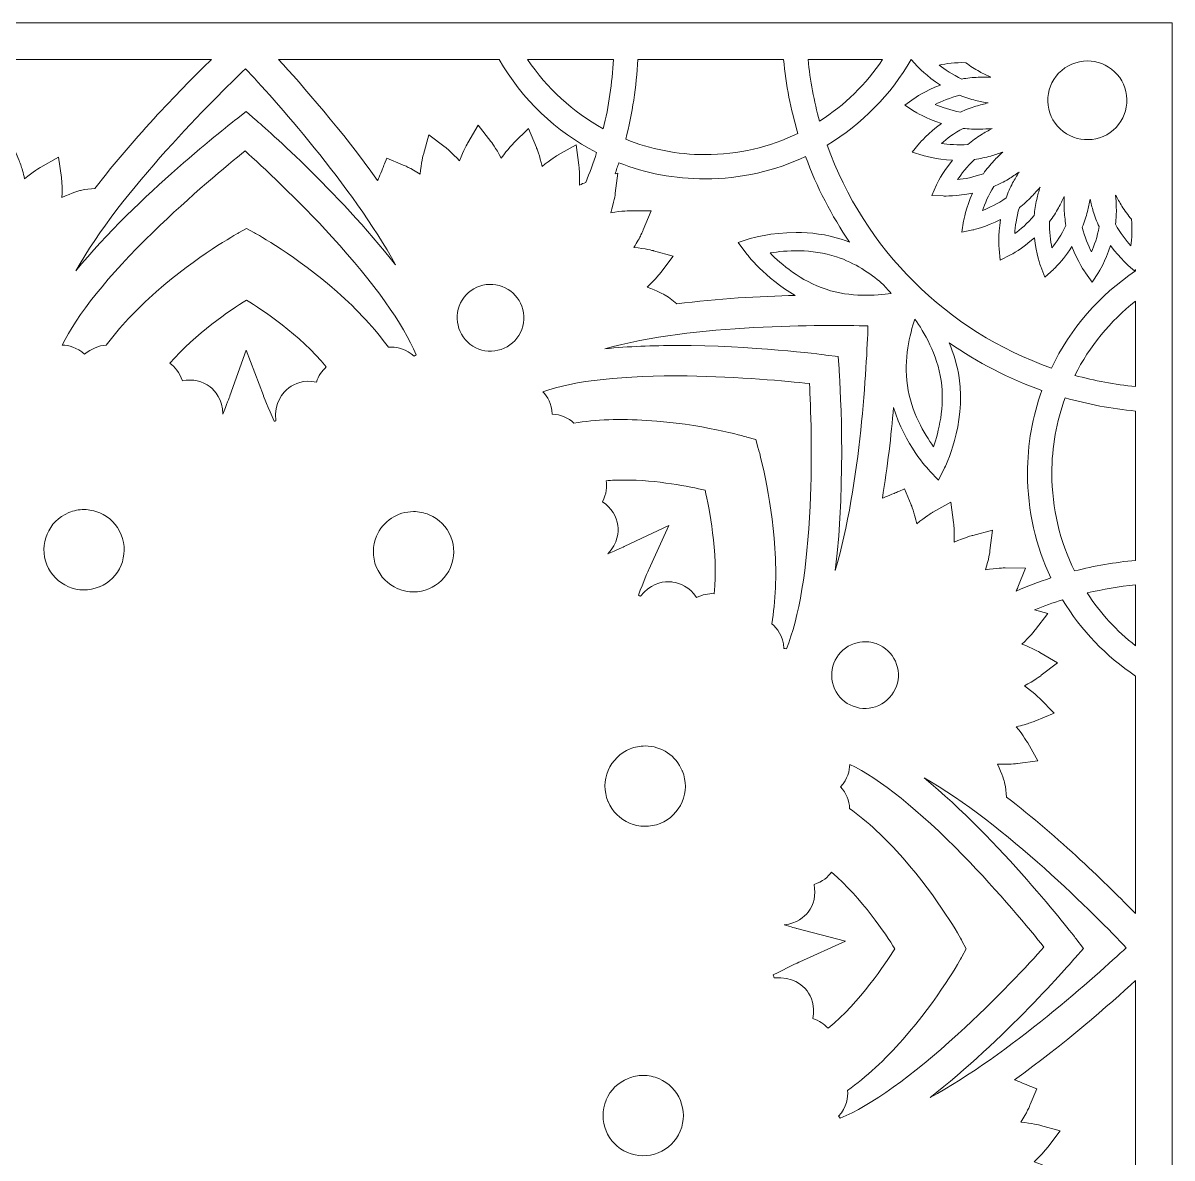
# Model space of a CAD drawing. Header units: millimetres. Extents: x 107 to 801, y -102 to 972.
# Drawn here: x 572.3 to 761.5, y 385.2 to 572.1 of the extents above; entities that cross this region are included whole.
import ezdxf

# ---------------------------------------------------------------- set-up
doc = ezdxf.new("R2010")
doc.units = ezdxf.units.MM
doc.header["$MEASUREMENT"] = 0
doc.layers.add('Layer 12', color=7, linetype='Continuous')

msp = doc.modelspace()

# ---------------------------------------------------------------- linework, layer by layer
at = {"layer": 'Layer 12', "lineweight": 0}
msp.add_lwpolyline([(456.66, 572.07), (456.66, 267.27), (761.46, 267.27), (761.46, 572.07), (456.66, 572.07)], dxfattribs=at)
for points, knots in [([(584.12, 544.82), (584.12, 544.82), (582.38, 544.65), (582.38, 544.65), (582.38, 544.65), (581.77, 544.5), (581.77, 544.5), (581.6, 544.45), (580.37, 544.12), (578.7, 543.35), (578.78, 545.25), (578.61, 546.56), (578.6, 546.63), (578.6, 546.63), (578.14, 549.96), (578.14, 549.96), (578.14, 549.96), (575.21, 548.31), (575.21, 548.31), (575.06, 548.22), (573.96, 547.59), (572.54, 546.41), (572.32, 547.42), (572.07, 548.22), (571.92, 548.69), (571.78, 549.1), (571.66, 549.41), (571.6, 549.54), (571.6, 549.54), (571.6, 549.54), (571.6, 549.54), (571.6, 549.54), (570.29, 552.65), (570.29, 552.65), (570.29, 552.65), (567.89, 550.29), (567.89, 550.29), (567.84, 550.24), (566.91, 549.32), (565.81, 547.77), (564.96, 549.39), (564.19, 550.41), (564.08, 550.55), (564.08, 550.55), (562.02, 553.21), (562.02, 553.21), (562.02, 553.21), (560.31, 550.31), (560.31, 550.31), (560.27, 550.25), (559.61, 549.12), (558.95, 547.34), (557.71, 548.69), (556.7, 549.47), (556.56, 549.58), (556.56, 549.58), (553.88, 551.62), (553.88, 551.62), (553.88, 551.62), (552.98, 548.38), (552.98, 548.38), (552.96, 548.33), (552.83, 547.85), (552.69, 547.06), (552.12, 548.52), (551.61, 550), (551.15, 551.51), (557.25, 554.96), (562.32, 560.01), (565.82, 566.07), (565.82, 566.07), (603.31, 566.07), (603.31, 566.07), (598.64, 561.52), (590.75, 553.46), (584.12, 544.82)], [0, 0, 0, 0, 1, 1, 1, 2, 2, 2, 3, 3, 3, 4, 4, 4, 5, 5, 5, 6, 6, 6, 7, 7, 7, 8, 8, 8, 9, 9, 9, 10, 10, 10, 11, 11, 11, 12, 12, 12, 13, 13, 13, 14, 14, 14, 15, 15, 15, 16, 16, 16, 17, 17, 17, 18, 18, 18, 19, 19, 19, 20, 20, 20, 21, 21, 21, 22, 22, 22, 23, 23, 23, 24, 24, 24, 25, 25, 25, 25]), ([(650.66, 566.07), (654.41, 559.53), (660, 554.18), (666.72, 550.72), (666.19, 549.05), (665.58, 547.42), (664.92, 545.82), (664.6, 545.69), (664.26, 545.54), (663.9, 545.38), (663.98, 547.2), (663.82, 548.47), (663.8, 548.65), (663.8, 548.65), (663.34, 551.99), (663.34, 551.99), (663.34, 551.99), (660.41, 550.33), (660.41, 550.33), (660.26, 550.25), (659.16, 549.61), (657.75, 548.44), (657.35, 550.22), (656.87, 551.41), (656.8, 551.57), (656.8, 551.57), (655.5, 554.68), (655.5, 554.68), (655.5, 554.68), (653.1, 552.32), (653.1, 552.32), (653.05, 552.27), (652.11, 551.35), (651.02, 549.79), (650.14, 551.49), (649.34, 552.53), (649.29, 552.58), (649.29, 552.58), (647.23, 555.25), (647.23, 555.25), (647.23, 555.25), (645.52, 552.34), (645.52, 552.34), (645.48, 552.28), (644.82, 551.15), (644.16, 549.37), (642.93, 550.72), (641.92, 551.5), (641.78, 551.61), (641.78, 551.61), (639.1, 553.65), (639.1, 553.65), (639.1, 553.65), (638.2, 550.4), (638.2, 550.4), (638.18, 550.33), (637.83, 549.06), (637.66, 547.17), (636.12, 548.16), (634.94, 548.66), (634.78, 548.72), (634.78, 548.72), (632.16, 549.79), (632.16, 549.79), (632.16, 549.79), (631.79, 548.85), (631.79, 548.85), (631.69, 548.59), (631.59, 548.33), (631.48, 548.06), (631.29, 547.6), (631.09, 547.13), (630.9, 546.66), (630.9, 546.66), (630.81, 546.45), (630.81, 546.45), (630.76, 546.35), (630.72, 546.24), (630.67, 546.14), (624.84, 554.31), (618.27, 561.79), (614.34, 566.07), (614.34, 566.07), (650.66, 566.07), (650.66, 566.07)], [0, 0, 0, 0, 1, 1, 1, 2, 2, 2, 3, 3, 3, 4, 4, 4, 5, 5, 5, 6, 6, 6, 7, 7, 7, 8, 8, 8, 9, 9, 9, 10, 10, 10, 11, 11, 11, 12, 12, 12, 13, 13, 13, 14, 14, 14, 15, 15, 15, 16, 16, 16, 17, 17, 17, 18, 18, 18, 19, 19, 19, 20, 20, 20, 21, 21, 21, 22, 22, 22, 23, 23, 23, 24, 24, 24, 25, 25, 25, 26, 26, 26, 27, 27, 27, 28, 28, 28, 28]), ([(667.82, 554.66), (662.8, 557.4), (658.52, 561.33), (655.36, 566.07), (655.36, 566.07), (669.48, 566.07), (669.48, 566.07), (669.29, 562.16), (668.73, 558.34), (667.82, 554.66)], [0, 0, 0, 0, 1, 1, 1, 2, 2, 2, 3, 3, 3, 3]), ([(697.51, 566.07), (697.9, 561.88), (698.7, 557.81), (699.86, 553.89), (695.24, 551.65), (690.06, 550.39), (684.58, 550.39), (679.97, 550.39), (675.56, 551.29), (671.51, 552.92), (672.61, 557.15), (673.28, 561.55), (673.49, 566.07), (673.49, 566.07), (697.51, 566.07), (697.51, 566.07)], [0, 0, 0, 0, 1, 1, 1, 2, 2, 2, 3, 3, 3, 4, 4, 4, 5, 5, 5, 5]), ([(713.81, 566.07), (711.1, 562), (707.56, 558.53), (703.44, 555.9), (702.52, 559.18), (701.87, 562.58), (701.53, 566.07), (701.53, 566.07), (713.81, 566.07), (713.81, 566.07)], [0, 0, 0, 0, 1, 1, 1, 2, 2, 2, 3, 3, 3, 3]), ([(740.52, 530.21), (740.52, 530.21), (741.92, 531.49), (741.92, 531.49), (741.93, 531.5), (742.15, 531.7), (742.52, 532.08), (743.04, 532.63), (744.02, 533.73), (744.99, 535.24), (745.97, 532.68), (747.16, 531.01), (747.22, 530.94), (747.22, 530.94), (748.33, 529.4), (748.33, 529.4), (748.33, 529.4), (749.35, 530.99), (749.35, 530.99), (749.4, 531.07), (750.5, 532.81), (751.34, 535.41), (752.95, 533.2), (754.54, 531.89), (754.61, 531.83), (754.61, 531.83), (755.3, 531.27), (755.3, 531.27), (755.35, 531.33), (755.4, 531.39), (755.46, 531.45), (755.46, 531.45), (755.46, 531.24), (755.46, 531.24), (749.53, 527.3), (744.71, 521.77), (741.59, 515.25), (724.42, 521.26), (710.77, 534.84), (704.68, 551.97), (710.4, 555.41), (715.17, 560.27), (718.5, 566.06), (718.5, 566.06), (719.56, 564.9), (719.56, 564.9), (719.62, 564.84), (721.02, 563.33), (723.32, 561.85), (720.76, 560.88), (719.08, 559.69), (719.01, 559.63), (719.01, 559.63), (717.47, 558.53), (717.47, 558.53), (717.47, 558.53), (719.07, 557.51), (719.07, 557.51), (719.14, 557.46), (720.88, 556.36), (723.49, 555.53), (721.27, 553.92), (719.96, 552.34), (719.9, 552.27), (719.9, 552.27), (718.7, 550.81), (718.7, 550.81), (718.7, 550.81), (720.51, 550.24), (720.51, 550.24), (720.6, 550.21), (722.56, 549.6), (725.3, 549.46), (723.57, 547.34), (722.72, 545.48), (722.68, 545.4), (722.68, 545.4), (721.9, 543.67), (721.9, 543.67), (721.9, 543.67), (723.79, 543.58), (723.79, 543.58), (724.03, 543.57), (726.01, 543.51), (728.62, 544.07), (727.51, 541.59), (727.16, 539.56), (727.15, 539.47), (727.15, 539.47), (726.84, 537.6), (726.84, 537.6), (726.84, 537.6), (728.69, 538), (728.69, 538), (728.78, 538.02), (730.8, 538.48), (733.23, 539.72), (732.8, 537.03), (732.99, 534.98), (733, 534.89), (733, 534.89), (733.19, 533.01), (733.19, 533.01), (733.19, 533.01), (734.88, 533.88), (734.88, 533.88), (734.96, 533.92), (736.77, 534.86), (738.82, 536.71), (739.1, 533.99), (739.82, 532.07), (739.85, 531.98), (739.85, 531.98), (740.52, 530.21), (740.52, 530.21)], [0, 0, 0, 0, 1, 1, 1, 2, 2, 2, 3, 3, 3, 4, 4, 4, 5, 5, 5, 6, 6, 6, 7, 7, 7, 8, 8, 8, 9, 9, 9, 10, 10, 10, 11, 11, 11, 12, 12, 12, 13, 13, 13, 14, 14, 14, 15, 15, 15, 16, 16, 16, 17, 17, 17, 18, 18, 18, 19, 19, 19, 20, 20, 20, 21, 21, 21, 22, 22, 22, 23, 23, 23, 24, 24, 24, 25, 25, 25, 26, 26, 26, 27, 27, 27, 28, 28, 28, 29, 29, 29, 30, 30, 30, 31, 31, 31, 32, 32, 32, 33, 33, 33, 34, 34, 34, 35, 35, 35, 36, 36, 36, 37, 37, 37, 38, 38, 38, 38]), ([(742.79, 563.79), (744.07, 565.14), (745.79, 565.82), (747.52, 565.82), (749.13, 565.82), (750.74, 565.23), (752, 564.04), (753.26, 562.85), (753.98, 561.24), (754.03, 559.51), (754.07, 557.77), (753.44, 556.13), (752.25, 554.87), (749.78, 552.28), (745.64, 552.17), (743.04, 554.63), (741.78, 555.82), (741.06, 557.43), (741.01, 559.16), (740.96, 560.89), (741.6, 562.54), (742.79, 563.79)], [0, 0, 0, 0, 1, 1, 1, 2, 2, 2, 3, 3, 3, 4, 4, 4, 5, 5, 5, 6, 6, 6, 7, 7, 7, 7]), ([(608.93, 564.53), (613.26, 559.91), (626.53, 545.26), (633.61, 532.23), (624.23, 544.29), (611.25, 555.57), (610.58, 556.14), (610.58, 556.14), (609.04, 557.48), (609.04, 557.48), (609.04, 557.48), (607.42, 556.24), (607.42, 556.24), (606.64, 555.63), (591.12, 543.66), (580.97, 531.24), (588.33, 544.41), (603.98, 559.81), (608.93, 564.53)], [0, 0, 0, 0, 1, 1, 1, 2, 2, 2, 3, 3, 3, 4, 4, 4, 5, 5, 5, 6, 6, 6, 6]), ([(727.49, 565.53), (728.22, 564.97), (728.98, 564.48), (729.75, 564.06), (730.38, 563.72), (731.01, 563.41), (731.64, 563.12), (731.24, 563.13), (730.83, 563.14), (730.43, 563.14), (730.13, 563.14), (729.83, 563.14), (729.53, 563.13), (728.65, 563.11), (727.75, 563.01), (726.84, 562.84), (725.31, 563.56), (724.04, 564.43), (723.13, 565.15), (724.27, 565.37), (725.8, 565.58), (727.49, 565.53)], [0, 0, 0, 0, 1, 1, 1, 2, 2, 2, 3, 3, 3, 4, 4, 4, 5, 5, 5, 6, 6, 6, 7, 7, 7, 7]), ([(726.55, 560.16), (727.41, 559.8), (728.28, 559.52), (729.13, 559.32), (729.82, 559.15), (730.51, 559.01), (731.19, 558.9), (730.52, 558.74), (729.84, 558.56), (729.16, 558.36), (728.32, 558.11), (727.47, 557.79), (726.63, 557.39), (724.97, 557.69), (723.51, 558.21), (722.45, 558.66), (723.48, 559.17), (724.91, 559.77), (726.55, 560.16)], [0, 0, 0, 0, 1, 1, 1, 2, 2, 2, 3, 3, 3, 4, 4, 4, 5, 5, 5, 6, 6, 6, 6]), ([(730.03, 553.66), (729.29, 553.21), (728.55, 552.67), (727.85, 552.07), (726.17, 551.93), (724.62, 552.06), (723.48, 552.22), (724.35, 552.98), (725.57, 553.93), (727.06, 554.72), (727.98, 554.6), (728.88, 554.55), (729.76, 554.58), (730.47, 554.6), (731.17, 554.64), (731.86, 554.7), (731.25, 554.38), (730.64, 554.03), (730.03, 553.66)], [0, 0, 0, 0, 1, 1, 1, 2, 2, 2, 3, 3, 3, 4, 4, 4, 5, 5, 5, 6, 6, 6, 6]), ([(610.42, 537.49), (610.42, 537.49), (609.1, 538.21), (609.1, 538.21), (609.1, 538.21), (607.78, 537.49), (607.78, 537.49), (607.51, 537.34), (600.94, 533.74), (594.2, 527.8), (590.9, 524.89), (588.15, 521.92), (586, 518.99), (584.73, 518.96), (583.51, 518.45), (582.43, 517.51), (581.14, 518.67), (579.82, 519), (578.74, 519.01), (581.12, 523.97), (586.25, 530.37), (593.71, 537.65), (599.81, 543.61), (605.94, 548.66), (608.85, 550.99), (611.61, 548.5), (617.42, 543.12), (623.17, 536.82), (630.13, 529.19), (634.9, 522.51), (637.02, 517.44), (636.91, 517.36), (636.8, 517.27), (636.69, 517.18), (635.39, 518.35), (634.05, 518.68), (632.96, 518.68), (632.78, 518.68), (632.6, 518.67), (632.43, 518.66), (630.26, 521.7), (627.42, 524.77), (624, 527.8), (617.26, 533.74), (610.69, 537.34), (610.42, 537.49)], [0, 0, 0, 0, 1, 1, 1, 2, 2, 2, 3, 3, 3, 4, 4, 4, 5, 5, 5, 6, 6, 6, 7, 7, 7, 8, 8, 8, 9, 9, 9, 10, 10, 10, 11, 11, 11, 12, 12, 12, 13, 13, 13, 14, 14, 14, 15, 15, 15, 15]), ([(732.1, 549.35), (731.5, 548.72), (730.93, 548.01), (730.41, 547.25), (728.82, 546.68), (727.29, 546.4), (726.15, 546.27), (726.78, 547.23), (727.72, 548.45), (728.95, 549.61), (729.87, 549.73), (730.76, 549.92), (731.6, 550.16), (732.28, 550.37), (732.95, 550.59), (733.6, 550.82), (733.09, 550.36), (732.59, 549.86), (732.1, 549.35)], [0, 0, 0, 0, 1, 1, 1, 2, 2, 2, 3, 3, 3, 4, 4, 4, 5, 5, 5, 6, 6, 6, 6]), ([(707.18, 536.41), (704.52, 537.28), (701.89, 537.57), (699.57, 537.57), (695.37, 537.57), (692.23, 536.62), (692.03, 536.56), (692.03, 536.56), (690.01, 535.94), (690.01, 535.94), (690.01, 535.94), (691.27, 534.24), (691.27, 534.24), (691.42, 534.03), (694.41, 530.05), (699.43, 527.21), (693.59, 527.07), (686.66, 526.69), (679.91, 525.8), (679.91, 525.8), (678.57, 526.91), (678.57, 526.91), (678.57, 526.91), (678.03, 527.23), (678.03, 527.23), (677.87, 527.32), (676.76, 527.96), (675.05, 528.59), (676.45, 529.88), (677.25, 530.92), (677.29, 530.98), (677.29, 530.98), (679.33, 533.66), (679.33, 533.66), (679.33, 533.66), (676.09, 534.56), (676.09, 534.56), (676.02, 534.58), (674.75, 534.93), (672.86, 535.11), (673.41, 535.98), (673.8, 536.72), (674.02, 537.16), (674.22, 537.57), (674.34, 537.84), (674.39, 537.95), (674.39, 537.95), (674.4, 537.99), (674.4, 537.99), (674.4, 537.99), (674.4, 537.99), (674.4, 537.99), (674.4, 537.99), (675.68, 541.11), (675.68, 541.11), (675.68, 541.11), (672.31, 541.14), (672.31, 541.14), (672.24, 541.14), (670.93, 541.15), (669.05, 540.83), (669.61, 542.58), (669.78, 543.85), (669.8, 544.02), (669.8, 544.02), (670.22, 547.36), (670.22, 547.36), (670.22, 547.36), (669.76, 547.24), (669.76, 547.24), (669.98, 547.84), (670.18, 548.45), (670.38, 549.06), (674.79, 547.33), (679.58, 546.39), (684.58, 546.39), (690.49, 546.39), (696.1, 547.71), (701.12, 550.07), (702.96, 545.05), (705.41, 540.32), (708.37, 535.97), (707.98, 536.13), (707.59, 536.27), (707.18, 536.41)], [0, 0, 0, 0, 1, 1, 1, 2, 2, 2, 3, 3, 3, 4, 4, 4, 5, 5, 5, 6, 6, 6, 7, 7, 7, 8, 8, 8, 9, 9, 9, 10, 10, 10, 11, 11, 11, 12, 12, 12, 13, 13, 13, 14, 14, 14, 15, 15, 15, 16, 16, 16, 17, 17, 17, 18, 18, 18, 19, 19, 19, 20, 20, 20, 21, 21, 21, 22, 22, 22, 23, 23, 23, 24, 24, 24, 25, 25, 25, 26, 26, 26, 27, 27, 27, 28, 28, 28, 28]), ([(736.29, 547.53), (735.92, 546.95), (735.56, 546.34), (735.22, 545.72), (734.81, 544.95), (734.44, 544.12), (734.13, 543.25), (732.74, 542.29), (731.34, 541.63), (730.27, 541.21), (730.64, 542.3), (731.22, 543.72), (732.11, 545.15), (732.97, 545.51), (733.78, 545.92), (734.53, 546.37), (735.13, 546.74), (735.72, 547.13), (736.29, 547.53)], [0, 0, 0, 0, 1, 1, 1, 2, 2, 2, 3, 3, 3, 4, 4, 4, 5, 5, 5, 6, 6, 6, 6]), ([(738.34, 543.47), (738.82, 543.98), (739.29, 544.5), (739.74, 545.04), (739.53, 544.38), (739.35, 543.7), (739.18, 543.01), (738.98, 542.16), (738.84, 541.27), (738.76, 540.35), (737.67, 539.06), (736.49, 538.06), (735.57, 537.38), (735.64, 538.53), (735.84, 540.05), (736.32, 541.66), (737.05, 542.23), (737.73, 542.83), (738.34, 543.47)], [0, 0, 0, 0, 1, 1, 1, 2, 2, 2, 3, 3, 3, 4, 4, 4, 5, 5, 5, 6, 6, 6, 6]), ([(743.71, 541.42), (743.73, 540.54), (743.83, 539.64), (744, 538.74), (743.28, 537.21), (742.4, 535.94), (741.68, 535.04), (741.45, 536.17), (741.24, 537.69), (741.29, 539.38), (741.86, 540.11), (742.35, 540.87), (742.77, 541.64), (743.11, 542.26), (743.43, 542.89), (743.72, 543.52), (743.69, 542.83), (743.69, 542.13), (743.71, 541.42)], [0, 0, 0, 0, 1, 1, 1, 2, 2, 2, 3, 3, 3, 4, 4, 4, 5, 5, 5, 6, 6, 6, 6]), ([(749.47, 538.53), (749.17, 536.87), (748.65, 535.42), (748.19, 534.37), (747.68, 535.39), (747.08, 536.81), (746.69, 538.46), (747.05, 539.32), (747.33, 540.18), (747.53, 541.02), (747.7, 541.71), (747.84, 542.4), (747.96, 543.08), (748.11, 542.4), (748.29, 541.72), (748.49, 541.04), (748.74, 540.21), (749.07, 539.36), (749.47, 538.53)], [0, 0, 0, 0, 1, 1, 1, 2, 2, 2, 3, 3, 3, 4, 4, 4, 5, 5, 5, 6, 6, 6, 6]), ([(754.66, 535.39), (753.89, 536.25), (752.95, 537.47), (752.14, 538.96), (752.26, 539.87), (752.31, 540.77), (752.29, 541.65), (752.27, 542.36), (752.23, 543.06), (752.17, 543.74), (752.49, 543.13), (752.84, 542.52), (753.21, 541.92), (753.67, 541.18), (754.21, 540.44), (754.81, 539.74), (754.95, 538.07), (754.82, 536.53), (754.66, 535.39)], [0, 0, 0, 0, 1, 1, 1, 2, 2, 2, 3, 3, 3, 4, 4, 4, 5, 5, 5, 6, 6, 6, 6]), ([(715.24, 527.54), (712.68, 527.15), (708.56, 526.88), (704.49, 528.22), (700.31, 529.6), (697.08, 532.36), (695.28, 534.2), (697.83, 534.62), (702.06, 534.93), (706.24, 533.56), (709.27, 532.56), (711.8, 530.83), (713.65, 529.25), (714.17, 528.67), (714.7, 528.1), (715.24, 527.54)], [0, 0, 0, 0, 1, 1, 1, 2, 2, 2, 3, 3, 3, 4, 4, 4, 5, 5, 5, 5]), ([(646.81, 518.6), (644.1, 519.95), (642.98, 523.26), (644.33, 525.97), (644.98, 527.29), (646.1, 528.27), (647.49, 528.74), (648.88, 529.2), (650.37, 529.1), (651.68, 528.45), (652.95, 527.82), (653.91, 526.75), (654.4, 525.42), (654.92, 523.98), (654.84, 522.44), (654.17, 521.08), (653.52, 519.77), (652.39, 518.79), (651, 518.32), (649.61, 517.85), (648.12, 517.95), (646.81, 518.6)], [0, 0, 0, 0, 1, 1, 1, 2, 2, 2, 3, 3, 3, 4, 4, 4, 5, 5, 5, 6, 6, 6, 7, 7, 7, 7]), ([(620.59, 512.93), (618.5, 513.37), (616.98, 512.69), (616.04, 511.98), (615.07, 511.25), (613.62, 509.62), (613.9, 506.55), (613.82, 506.53), (613.74, 506.5), (613.66, 506.48), (612.67, 508.59), (611.86, 510.71), (611.86, 510.73), (611.86, 510.73), (609.05, 518.2), (609.05, 518.2), (609.05, 518.2), (606.36, 510.69), (606.36, 510.69), (606.29, 510.49), (605.8, 509.16), (605.17, 507.65), (605.15, 510.11), (603.92, 511.49), (603.07, 512.16), (601.82, 513.13), (600.24, 513.47), (598.52, 513.14), (598.06, 514.55), (597.27, 515.45), (596.47, 516.03), (600.74, 520.99), (606.35, 524.74), (609.1, 526.42), (611.61, 524.87), (617.83, 520.76), (622.21, 515.44), (621.49, 514.8), (620.94, 513.95), (620.59, 512.93)], [0, 0, 0, 0, 1, 1, 1, 2, 2, 2, 3, 3, 3, 4, 4, 4, 5, 5, 5, 6, 6, 6, 7, 7, 7, 8, 8, 8, 9, 9, 9, 10, 10, 10, 11, 11, 11, 12, 12, 12, 13, 13, 13, 13]), ([(755.46, 512.19), (752.04, 512.53), (748.7, 513.16), (745.47, 514.04), (747.87, 518.83), (751.3, 523), (755.46, 526.25), (755.46, 526.25), (755.46, 512.19), (755.46, 512.19)], [0, 0, 0, 0, 1, 1, 1, 2, 2, 2, 3, 3, 3, 3]), ([(711.4, 522.19), (711.19, 515.86), (710.22, 496.12), (706.01, 481.9), (707.91, 497.06), (706.7, 514.21), (706.63, 515.1), (706.63, 515.1), (706.49, 517.13), (706.49, 517.13), (706.49, 517.13), (704.47, 517.39), (704.47, 517.39), (703.73, 517.49), (692.36, 518.96), (679.95, 518.96), (676, 518.96), (671.94, 518.81), (668.09, 518.42), (682.61, 522.53), (704.56, 522.36), (711.4, 522.19)], [0, 0, 0, 0, 1, 1, 1, 2, 2, 2, 3, 3, 3, 4, 4, 4, 5, 5, 5, 6, 6, 6, 7, 7, 7, 7]), ([(722.19, 502.29), (720.69, 504.38), (718.52, 508.03), (717.88, 512.38), (717.24, 516.73), (718.28, 520.85), (719.13, 523.29), (720.63, 521.2), (722.8, 517.54), (723.44, 513.19), (724.07, 508.84), (723.04, 504.72), (722.19, 502.29)], [0, 0, 0, 0, 1, 1, 1, 2, 2, 2, 3, 3, 3, 4, 4, 4, 4]), ([(741.51, 480.69), (739.56, 480.05), (737.65, 479.32), (735.79, 478.51), (735.96, 478.87), (736.06, 479.11), (736.09, 479.18), (736.09, 479.18), (737.36, 482.3), (737.36, 482.3), (737.36, 482.3), (733.99, 482.33), (733.99, 482.33), (733.81, 482.33), (732.55, 482.33), (730.74, 482.01), (731.3, 483.77), (731.47, 485.03), (731.49, 485.2), (731.49, 485.2), (731.92, 488.54), (731.92, 488.54), (731.92, 488.54), (728.65, 487.7), (728.65, 487.7), (728.58, 487.68), (727.31, 487.35), (725.59, 486.55), (725.67, 488.45), (725.5, 489.76), (725.49, 489.83), (725.49, 489.83), (725.04, 493.17), (725.04, 493.17), (725.04, 493.17), (722.1, 491.5), (722.1, 491.5), (721.95, 491.42), (720.84, 490.77), (719.44, 489.61), (719.03, 491.47), (718.53, 492.68), (718.5, 492.74), (718.5, 492.74), (717.41, 495.34), (717.41, 495.34), (717.41, 495.34), (716.48, 494.94), (716.48, 494.94), (716.22, 494.82), (715.96, 494.71), (715.7, 494.6), (715.23, 494.41), (714.75, 494.21), (714.27, 494.02), (714.27, 494.02), (714.09, 493.94), (714.09, 493.94), (713.98, 493.9), (713.88, 493.85), (713.77, 493.81), (714.63, 498.99), (715.22, 504.17), (715.62, 508.77), (717.44, 502.67), (721.34, 498.53), (721.53, 498.33), (721.53, 498.33), (722.99, 496.8), (722.99, 496.8), (722.99, 496.8), (723.96, 498.68), (723.96, 498.68), (724.1, 498.97), (727.55, 505.83), (726.41, 513.63), (726.1, 515.74), (725.48, 517.69), (724.75, 519.42), (729.43, 516.15), (734.57, 513.49), (740.04, 511.56), (738.5, 507.29), (737.66, 502.69), (737.66, 497.89), (737.66, 491.73), (739.04, 485.9), (741.51, 480.69)], [0, 0, 0, 0, 1, 1, 1, 2, 2, 2, 3, 3, 3, 4, 4, 4, 5, 5, 5, 6, 6, 6, 7, 7, 7, 8, 8, 8, 9, 9, 9, 10, 10, 10, 11, 11, 11, 12, 12, 12, 13, 13, 13, 14, 14, 14, 15, 15, 15, 16, 16, 16, 17, 17, 17, 18, 18, 18, 19, 19, 19, 20, 20, 20, 21, 21, 21, 22, 22, 22, 23, 23, 23, 24, 24, 24, 25, 25, 25, 26, 26, 26, 27, 27, 27, 28, 28, 28, 29, 29, 29, 29]), ([(681.63, 513.95), (690.17, 513.84), (698.07, 513.09), (701.77, 512.68), (701.97, 508.96), (702.27, 501.05), (701.88, 492.52), (701.4, 482.21), (700.05, 474.11), (697.96, 469.03), (697.82, 469.05), (697.69, 469.06), (697.55, 469.07), (697.44, 471.14), (696.47, 472.4), (695.57, 473.14), (696.19, 476.85), (696.36, 481.03), (696.08, 485.56), (695.52, 494.48), (693.42, 501.72), (693.33, 502.02), (693.33, 502.02), (692.91, 503.46), (692.91, 503.46), (692.91, 503.46), (691.46, 503.88), (691.46, 503.88), (691.16, 503.97), (683.91, 506.08), (675.01, 506.63), (670.63, 506.9), (666.59, 506.76), (662.98, 506.19), (662.06, 507.06), (660.83, 507.57), (659.42, 507.67), (659.33, 509.41), (658.62, 510.58), (657.86, 511.35), (663.06, 513.18), (671.21, 514.07), (681.63, 513.95)], [0, 0, 0, 0, 1, 1, 1, 2, 2, 2, 3, 3, 3, 4, 4, 4, 5, 5, 5, 6, 6, 6, 7, 7, 7, 8, 8, 8, 9, 9, 9, 10, 10, 10, 11, 11, 11, 12, 12, 12, 13, 13, 13, 14, 14, 14, 14]), ([(755.46, 508.17), (755.46, 508.17), (755.46, 483.57), (755.46, 483.57), (752.03, 483.26), (748.68, 482.67), (745.42, 481.83), (743.02, 486.66), (741.67, 492.12), (741.67, 497.89), (741.67, 502.26), (742.45, 506.46), (743.87, 510.34), (747.61, 509.27), (751.48, 508.54), (755.46, 508.17)], [0, 0, 0, 0, 1, 1, 1, 2, 2, 2, 3, 3, 3, 4, 4, 4, 5, 5, 5, 5]), ([(686.08, 478.09), (685.12, 478.14), (684.13, 477.93), (683.16, 477.46), (681.99, 479.25), (680.44, 479.84), (679.27, 480.01), (679.03, 480.04), (678.78, 480.06), (678.54, 480.06), (677.28, 480.06), (675.53, 479.62), (673.92, 477.68), (673.82, 477.74), (673.71, 477.79), (673.61, 477.85), (674.39, 480), (675.27, 481.97), (675.31, 482.06), (675.31, 482.06), (678.6, 489.33), (678.6, 489.33), (678.6, 489.33), (671.39, 485.91), (671.39, 485.91), (671.21, 485.83), (670.01, 485.27), (668.55, 484.66), (670.25, 486.41), (670.36, 488.24), (670.22, 489.3), (670.03, 490.87), (669.15, 492.23), (667.7, 493.21), (668.37, 494.54), (668.45, 495.73), (668.29, 496.7), (669.22, 496.77), (670.18, 496.81), (671.16, 496.81), (676.77, 496.81), (682.07, 495.72), (684.57, 495.12), (685.25, 492.25), (686.74, 484.95), (686.08, 478.09)], [0, 0, 0, 0, 1, 1, 1, 2, 2, 2, 3, 3, 3, 4, 4, 4, 5, 5, 5, 6, 6, 6, 7, 7, 7, 8, 8, 8, 9, 9, 9, 10, 10, 10, 11, 11, 11, 12, 12, 12, 13, 13, 13, 14, 14, 14, 15, 15, 15, 15]), ([(579.81, 491.44), (579.81, 491.44), (579.85, 491.46), (579.85, 491.46), (580.65, 491.78), (581.49, 491.94), (582.33, 491.94), (583.2, 491.94), (584.08, 491.77), (584.91, 491.41), (586.53, 490.73), (587.79, 489.44), (588.46, 487.81), (589.82, 484.44), (588.2, 480.59), (584.85, 479.22), (584.85, 479.22), (584.81, 479.2), (584.81, 479.2), (583.17, 478.53), (581.37, 478.55), (579.75, 479.24), (579.75, 479.24), (579.75, 479.24), (579.75, 479.24), (578.12, 479.93), (576.86, 481.21), (576.2, 482.85), (574.84, 486.21), (576.46, 490.06), (579.81, 491.44)], [0, 0, 0, 0, 1, 1, 1, 2, 2, 2, 3, 3, 3, 4, 4, 4, 5, 5, 5, 6, 6, 6, 7, 7, 7, 8, 8, 8, 9, 9, 9, 10, 10, 10, 10]), ([(634.03, 478.9), (634.03, 478.9), (634, 478.91), (634, 478.91), (632.38, 479.6), (631.12, 480.88), (630.45, 482.52), (629.79, 484.15), (629.81, 485.95), (630.49, 487.58), (631.53, 490.03), (633.93, 491.61), (636.6, 491.61), (637.47, 491.61), (638.32, 491.44), (639.13, 491.1), (639.13, 491.1), (639.16, 491.09), (639.16, 491.09), (640.79, 490.4), (642.05, 489.12), (642.71, 487.48), (643.37, 485.84), (643.36, 484.04), (642.67, 482.42), (641.26, 479.08), (637.38, 477.5), (634.03, 478.9)], [0, 0, 0, 0, 1, 1, 1, 2, 2, 2, 3, 3, 3, 4, 4, 4, 5, 5, 5, 6, 6, 6, 7, 7, 7, 8, 8, 8, 9, 9, 9, 9]), ([(747.49, 478.21), (750.09, 478.83), (752.75, 479.28), (755.46, 479.55), (755.46, 479.55), (755.46, 469.53), (755.46, 469.53), (752.35, 471.95), (749.66, 474.89), (747.49, 478.21)], [0, 0, 0, 0, 1, 1, 1, 2, 2, 2, 3, 3, 3, 3]), ([(755.46, 425.42), (750.9, 430.09), (742.84, 437.98), (734.21, 444.61), (734.21, 444.61), (734.04, 446.35), (734.04, 446.35), (734.04, 446.35), (733.89, 446.96), (733.89, 446.96), (733.84, 447.13), (733.51, 448.36), (732.74, 450.02), (734.57, 449.94), (735.84, 450.1), (736.01, 450.13), (736.01, 450.13), (739.35, 450.58), (739.35, 450.58), (739.35, 450.58), (737.7, 453.51), (737.7, 453.51), (737.66, 453.57), (737.02, 454.71), (735.8, 456.18), (736.81, 456.41), (737.61, 456.65), (738.08, 456.81), (738.5, 456.96), (738.78, 457.07), (738.89, 457.11), (738.89, 457.11), (742.03, 458.43), (742.03, 458.43), (742.03, 458.43), (739.68, 460.84), (739.68, 460.84), (739.55, 460.96), (738.65, 461.86), (737.16, 462.92), (738.79, 463.77), (739.8, 464.54), (739.94, 464.65), (739.94, 464.65), (742.6, 466.71), (742.6, 466.71), (742.6, 466.71), (739.7, 468.42), (739.7, 468.42), (739.64, 468.46), (738.5, 469.12), (736.73, 469.78), (738.07, 471.01), (738.86, 472.02), (738.97, 472.17), (738.97, 472.17), (741.01, 474.85), (741.01, 474.85), (741.01, 474.85), (738.84, 475.45), (738.84, 475.45), (740.34, 476.06), (741.88, 476.61), (743.44, 477.1), (746.48, 472.06), (750.6, 467.77), (755.46, 464.53), (755.46, 464.53), (755.46, 425.42), (755.46, 425.42)], [0, 0, 0, 0, 1, 1, 1, 2, 2, 2, 3, 3, 3, 4, 4, 4, 5, 5, 5, 6, 6, 6, 7, 7, 7, 8, 8, 8, 9, 9, 9, 10, 10, 10, 11, 11, 11, 12, 12, 12, 13, 13, 13, 14, 14, 14, 15, 15, 15, 16, 16, 16, 17, 17, 17, 18, 18, 18, 19, 19, 19, 20, 20, 20, 21, 21, 21, 22, 22, 22, 23, 23, 23, 23]), ([(709.16, 469.9), (709.74, 470.09), (710.33, 470.19), (710.92, 470.19), (711.75, 470.19), (712.58, 470), (713.36, 469.61), (714.67, 468.96), (715.65, 467.84), (716.12, 466.45), (716.57, 465.11), (716.49, 463.67), (715.89, 462.39), (715.25, 461), (714.1, 459.97), (712.66, 459.48), (711.28, 459.01), (709.79, 459.11), (708.47, 459.77), (707.16, 460.42), (706.17, 461.54), (705.71, 462.93), (704.74, 465.8), (706.29, 468.93), (709.16, 469.9)], [0, 0, 0, 0, 1, 1, 1, 2, 2, 2, 3, 3, 3, 4, 4, 4, 5, 5, 5, 6, 6, 6, 7, 7, 7, 8, 8, 8, 8]), ([(677.2, 440.27), (673.83, 438.91), (669.98, 440.53), (668.6, 443.89), (668.6, 443.89), (668.59, 443.92), (668.59, 443.92), (667.92, 445.56), (667.94, 447.35), (668.63, 448.98), (669.32, 450.61), (670.6, 451.87), (672.24, 452.53), (673.02, 452.85), (673.85, 453.01), (674.7, 453.01), (677.4, 453.01), (679.81, 451.41), (680.82, 448.93), (680.82, 448.93), (680.84, 448.88), (680.84, 448.88), (681.51, 447.24), (681.49, 445.45), (680.8, 443.82), (680.8, 443.82), (680.8, 443.82), (680.8, 443.82), (680.11, 442.19), (678.83, 440.93), (677.2, 440.27)], [0, 0, 0, 0, 1, 1, 1, 2, 2, 2, 3, 3, 3, 4, 4, 4, 5, 5, 5, 6, 6, 6, 7, 7, 7, 8, 8, 8, 9, 9, 9, 10, 10, 10, 10]), ([(706.83, 391.71), (706.74, 391.82), (706.66, 391.93), (706.57, 392.03), (707.94, 393.56), (708.16, 395.14), (708.04, 396.29), (711.09, 398.47), (714.16, 401.31), (717.18, 404.73), (723.08, 411.42), (726.72, 418.03), (726.88, 418.31), (726.88, 418.31), (727.59, 419.63), (727.59, 419.63), (727.59, 419.63), (726.88, 420.95), (726.88, 420.95), (726.72, 421.23), (723.07, 427.86), (717.18, 434.53), (714.27, 437.83), (711.31, 440.58), (708.37, 442.73), (708.34, 444), (707.84, 445.21), (706.9, 446.29), (708.06, 447.58), (708.39, 448.91), (708.4, 449.99), (713.36, 447.6), (719.76, 442.47), (727.04, 435.02), (733, 428.91), (738.05, 422.79), (740.38, 419.88), (737.89, 417.11), (732.51, 411.3), (726.21, 405.55), (718.58, 398.59), (711.9, 393.83), (706.83, 391.71)], [0, 0, 0, 0, 1, 1, 1, 2, 2, 2, 3, 3, 3, 4, 4, 4, 5, 5, 5, 6, 6, 6, 7, 7, 7, 8, 8, 8, 9, 9, 9, 10, 10, 10, 11, 11, 11, 12, 12, 12, 13, 13, 13, 14, 14, 14, 14]), ([(745.53, 418.15), (745.53, 418.15), (746.86, 419.69), (746.86, 419.69), (746.86, 419.69), (745.62, 421.31), (745.62, 421.31), (745.02, 422.09), (733.04, 437.61), (720.63, 447.75), (733.8, 440.39), (749.2, 424.75), (753.92, 419.79), (749.3, 415.47), (734.64, 402.2), (721.62, 395.12), (733.68, 404.49), (744.95, 417.48), (745.53, 418.15)], [0, 0, 0, 0, 1, 1, 1, 2, 2, 2, 3, 3, 3, 4, 4, 4, 5, 5, 5, 6, 6, 6, 6]), ([(701.37, 412.69), (700.64, 413.65), (699.01, 415.11), (695.94, 414.82), (695.9, 414.99), (695.85, 415.15), (695.79, 415.31), (697.95, 416.45), (700.07, 417.43), (700.17, 417.47), (700.17, 417.47), (707.68, 420.89), (707.68, 420.89), (707.68, 420.89), (699.7, 422.97), (699.7, 422.97), (699.64, 422.98), (698.74, 423.22), (697.59, 423.58), (699.71, 423.77), (700.93, 424.87), (701.55, 425.65), (702.52, 426.9), (702.86, 428.49), (702.53, 430.21), (703.94, 430.67), (704.84, 431.45), (705.41, 432.25), (710.44, 427.9), (714.33, 422.03), (715.81, 419.63), (714.26, 417.11), (710.14, 410.9), (704.83, 406.52), (704.19, 407.24), (703.34, 407.78), (702.32, 408.14), (702.76, 410.23), (702.08, 411.75), (701.37, 412.69)], [0, 0, 0, 0, 1, 1, 1, 2, 2, 2, 3, 3, 3, 4, 4, 4, 5, 5, 5, 6, 6, 6, 7, 7, 7, 8, 8, 8, 9, 9, 9, 10, 10, 10, 11, 11, 11, 12, 12, 12, 13, 13, 13, 13]), ([(739.72, 368.32), (739.63, 368.47), (738.99, 369.58), (737.82, 370.98), (739.61, 371.37), (740.8, 371.85), (740.96, 371.92), (740.96, 371.92), (744.07, 373.23), (744.07, 373.23), (744.07, 373.23), (741.7, 375.63), (741.7, 375.63), (741.58, 375.76), (740.67, 376.66), (739.18, 377.71), (740.82, 378.56), (741.83, 379.33), (741.97, 379.43), (741.97, 379.43), (744.63, 381.5), (744.63, 381.5), (744.63, 381.5), (741.73, 383.21), (741.73, 383.21), (741.67, 383.24), (740.54, 383.91), (738.75, 384.56), (740.1, 385.8), (740.89, 386.8), (741, 386.95), (741, 386.95), (743.04, 389.63), (743.04, 389.63), (743.04, 389.63), (739.79, 390.53), (739.79, 390.53), (739.62, 390.58), (738.39, 390.9), (736.56, 391.07), (737.56, 392.62), (738.05, 393.79), (738.11, 393.95), (738.11, 393.95), (739.18, 396.56), (739.18, 396.56), (739.18, 396.56), (738.24, 396.93), (738.24, 396.93), (737.97, 397.04), (737.71, 397.14), (737.45, 397.25), (736.99, 397.44), (736.52, 397.63), (736.06, 397.83), (736.06, 397.83), (735.84, 397.92), (735.84, 397.92), (735.74, 397.96), (735.63, 398.01), (735.53, 398.05), (743.7, 403.89), (751.18, 410.46), (755.46, 414.39), (755.46, 414.39), (755.46, 375.68), (755.46, 375.68), (750.37, 372.28), (746.11, 367.72), (743.04, 362.37), (740.86, 363.07), (738.73, 363.89), (736.67, 364.82), (737.44, 364.85), (737.93, 364.91), (738.04, 364.93), (738.04, 364.93), (741.38, 365.39), (741.38, 365.39), (741.38, 365.39), (739.72, 368.32), (739.72, 368.32)], [0, 0, 0, 0, 1, 1, 1, 2, 2, 2, 3, 3, 3, 4, 4, 4, 5, 5, 5, 6, 6, 6, 7, 7, 7, 8, 8, 8, 9, 9, 9, 10, 10, 10, 11, 11, 11, 12, 12, 12, 13, 13, 13, 14, 14, 14, 15, 15, 15, 16, 16, 16, 17, 17, 17, 18, 18, 18, 19, 19, 19, 20, 20, 20, 21, 21, 21, 22, 22, 22, 23, 23, 23, 24, 24, 24, 25, 25, 25, 26, 26, 26, 27, 27, 27, 27]), ([(668.29, 394.69), (668.29, 394.69), (668.3, 394.72), (668.3, 394.72), (668.99, 396.35), (670.27, 397.61), (671.9, 398.27), (672.7, 398.6), (673.54, 398.76), (674.39, 398.76), (675.27, 398.76), (676.14, 398.58), (676.97, 398.23), (680.31, 396.82), (681.89, 392.95), (680.5, 389.61), (680.5, 389.61), (680.47, 389.56), (680.47, 389.56), (679.79, 387.94), (678.5, 386.68), (676.87, 386.01), (675.23, 385.35), (673.43, 385.37), (671.81, 386.05), (668.47, 387.47), (666.89, 391.35), (668.29, 394.69)], [0, 0, 0, 0, 1, 1, 1, 2, 2, 2, 3, 3, 3, 4, 4, 4, 5, 5, 5, 6, 6, 6, 7, 7, 7, 8, 8, 8, 9, 9, 9, 9])]:
    msp.add_open_spline(points, degree=3, knots=knots, dxfattribs=at)

doc.saveas('drawing.dxf')
